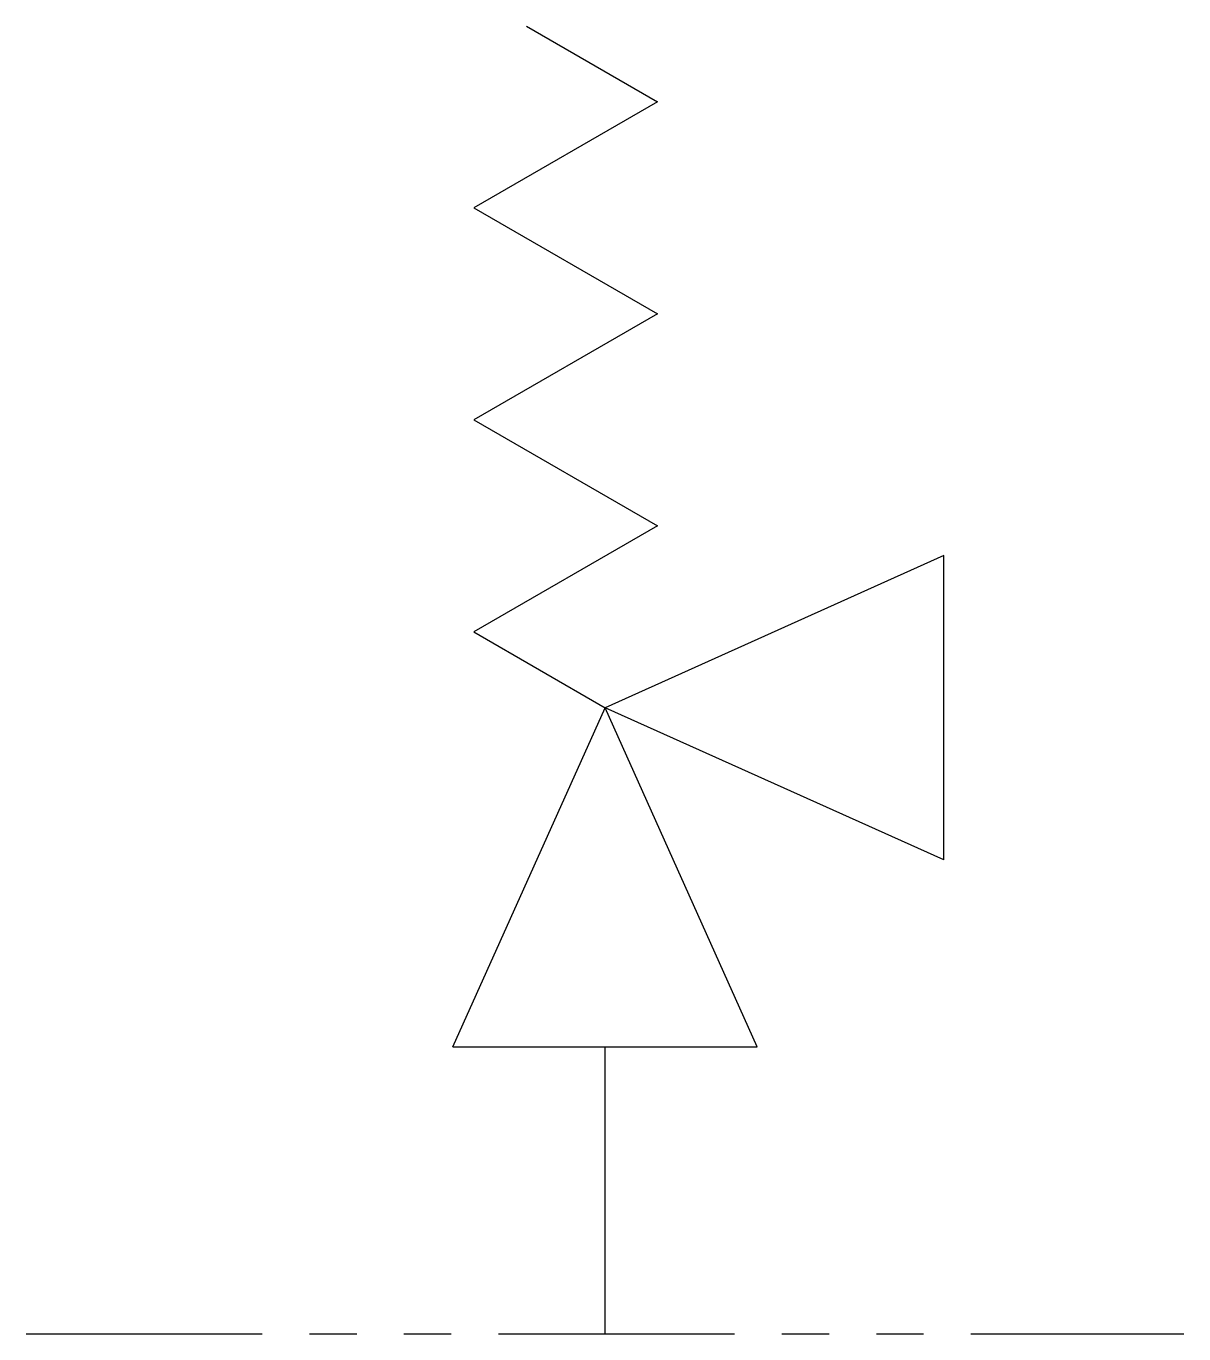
# Model space of a CAD drawing. Extents: x -20743.7 to -20728.3, y -11802.1 to -11784.8.
import ezdxf

# ---------------------------------------------------------------- set-up
doc = ezdxf.new("R2010")
doc.units = 0
doc.header["$MEASUREMENT"] = 0
doc.linetypes.add('PHANTOM2', pattern=[1.25, 0.625, -0.125, 0.125, -0.125, 0.125, -0.125])
doc.layers.get('0').update_dxf_attribs({"color": 3, "linetype": 'CONTINUOUS'})

msp = doc.modelspace()

# ---------------------------------------------------------------- linework, layer by layer
at = {"color": 2}
for p, q in [((-20737.045, -11784.767), (-20735.311, -11785.769)), ((-20735.311, -11785.769), (-20737.739, -11787.171)), ((-20737.739, -11787.171), (-20735.311, -11788.573)), ((-20735.311, -11788.573), (-20737.739, -11789.975)), ((-20737.739, -11789.975), (-20735.311, -11791.377)), ((-20735.311, -11791.377), (-20737.739, -11792.779)), ((-20731.519, -11791.768), (-20736.004, -11793.781)), ((-20731.519, -11795.793), (-20731.519, -11791.768)), ((-20737.739, -11792.779), (-20736.004, -11793.781)), ((-20738.017, -11798.266), (-20736.004, -11793.781)), ((-20733.992, -11798.266), (-20736.004, -11793.781)), ((-20731.519, -11795.793), (-20736.004, -11793.781)), ((-20738.017, -11798.266), (-20733.992, -11798.266)), ((-20736.004, -11802.061), (-20736.004, -11798.266))]:
    msp.add_line(p, q, dxfattribs=at)
at = {"color": 1, "linetype": 'PHANTOM2', "ltscale": 5}
msp.add_line((-20743.664, -11802.061), (-20728.345, -11802.061), dxfattribs=at)

doc.saveas('drawing.dxf')
